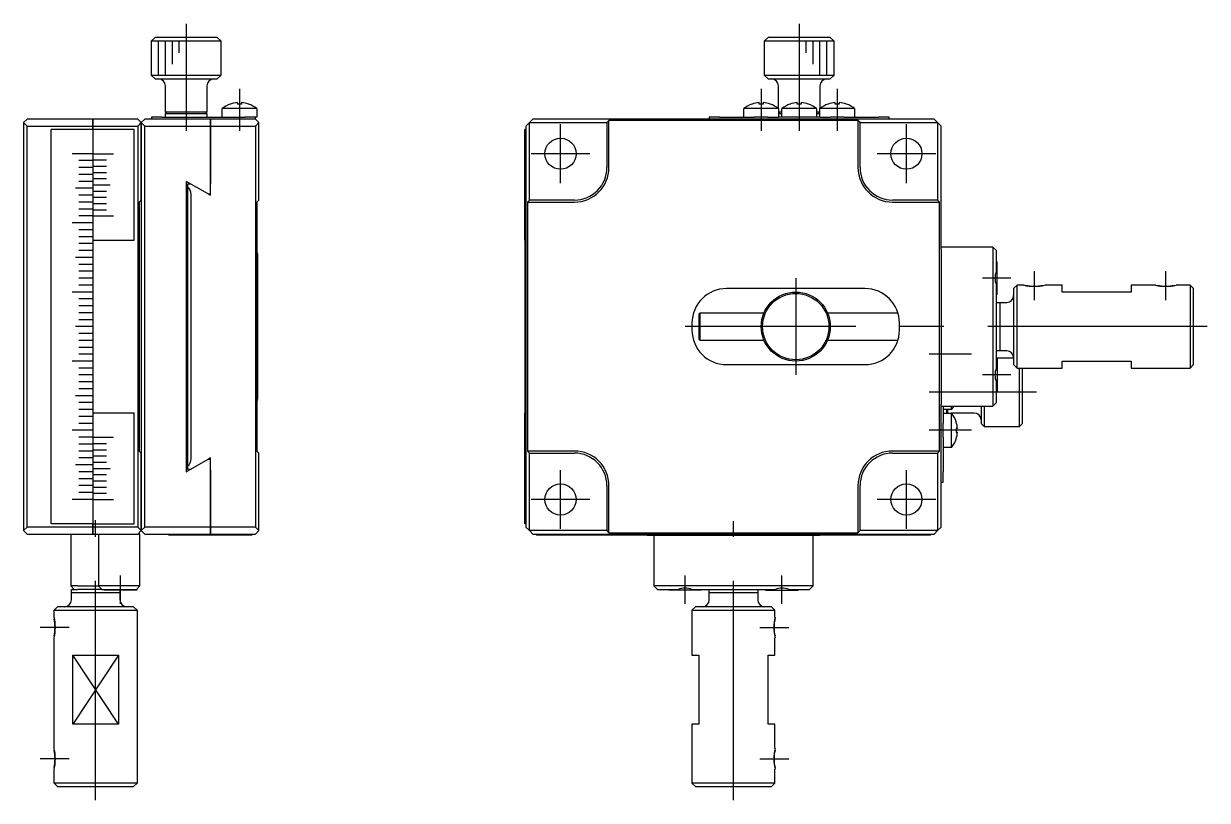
# Model space of a CAD drawing. Extents: x -137 to 250, y -132 to 121.
# Drawn here: x 79.2 to 250.3, y -68.5 to 43.8 of the extents above; entities that cross this region are included whole.
import ezdxf

# ---------------------------------------------------------------- set-up
doc = ezdxf.new("R2010")
doc.units = 0
doc.linetypes.add('CENTER', pattern=[50.8, 31.75, -6.35, 6.35, -6.35])
doc.layers.get('0').update_dxf_attribs({"linetype": 'CONTINUOUS'})
doc.layers.add('CENTER', color=1, linetype='CENTER')

msp = doc.modelspace()

# ---------------------------------------------------------------- linework, layer by layer
at = {"color": 7, "linetype": 'CONTINUOUS'}
for p, q in [((97.68, 41.3), (98.18, 41.8)), ((97.68, 41.3), (107.68, 41.3)), ((97.68, 36.3), (97.68, 41.3)), ((107.18, 41.8), (98.18, 41.8)), ((98.68, 36.3), (98.68, 41.3)), ((99.68, 36.3), (99.68, 41.3)), ((100.68, 37.95), (100.68, 41.3)), ((101.68, 39.6), (101.68, 41.3)), ((107.18, 41.8), (107.68, 41.3)), ((107.68, 41.3), (107.68, 36.3)), ((186.3, 41.3), (186.8, 41.8)), ((186.3, 41.3), (191.3, 41.3)), ((186.3, 36.3), (186.3, 41.3)), ((191.3, 41.8), (186.8, 41.8)), ((195.8, 41.8), (191.3, 41.8)), ((191.3, 41.3), (196.3, 41.3)), ((192.3, 39.6), (192.3, 41.3)), ((193.3, 37.95), (193.3, 41.3)), ((194.3, 36.3), (194.3, 41.3)), ((195.3, 36.3), (195.3, 41.3)), ((195.8, 41.8), (196.3, 41.3)), ((196.3, 41.3), (196.3, 36.3)), ((107.68, 36.3), (97.68, 36.3)), ((98.18, 35.8), (97.68, 36.3)), ((107.68, 36.3), (107.18, 35.8)), ((196.3, 36.3), (186.3, 36.3)), ((186.8, 35.8), (186.3, 36.3)), ((196.3, 36.3), (195.8, 35.8)), ((98.18, 35.8), (107.18, 35.8)), ((99.68, 31), (99.68, 34.8)), ((105.68, 34.8), (105.68, 31)), ((186.8, 35.8), (195.8, 35.8)), ((188.3, 31.52), (188.3, 34.8)), ((194.3, 34.8), (194.3, 31.52)), ((105.68, 31), (99.68, 31)), ((99.88, 30.8), (99.68, 31)), ((105.68, 31), (105.48, 30.8)), ((107.88, 30.3), (107.88, 31.52)), ((112.88, 31.52), (107.88, 31.52)), ((109.07, 32.17), (109.03, 32.17)), ((110.08, 32.17), (110.08, 32.38)), ((110.68, 32.17), (110.08, 32.17)), ((110.68, 32.38), (110.68, 32.17)), ((111.73, 32.17), (111.7, 32.17)), ((112.88, 31.52), (112.88, 30.3)), ((183.3, 30.3), (183.3, 31.52)), ((188.3, 31.52), (183.3, 31.52)), ((184.49, 32.17), (184.45, 32.17)), ((185.5, 32.17), (185.5, 32.38)), ((186.1, 32.17), (185.5, 32.17)), ((186.1, 32.38), (186.1, 32.17)), ((187.15, 32.17), (187.12, 32.17)), ((188.3, 31.52), (188.3, 30.3)), ((188.5, 30.8), (188.3, 31)), ((188.8, 31), (188.3, 31)), ((188.8, 30.3), (188.8, 31.52)), ((193.8, 31.52), (188.8, 31.52)), ((189.99, 32.17), (189.95, 32.17)), ((191, 32.17), (191, 32.38)), ((191.6, 32.17), (191, 32.17)), ((191.6, 32.38), (191.6, 32.17)), ((192.65, 32.17), (192.62, 32.17)), ((193.8, 31.52), (193.8, 30.3)), ((194.3, 31), (193.8, 31)), ((194.3, 31), (194.1, 30.8)), ((194.3, 30.3), (194.3, 31.52)), ((199.3, 31.52), (194.3, 31.52)), ((195.49, 32.17), (195.45, 32.17)), ((196.5, 32.17), (196.5, 32.38)), ((197.1, 32.17), (196.5, 32.17)), ((197.1, 32.38), (197.1, 32.17)), ((198.15, 32.17), (198.12, 32.17)), ((199.3, 31.52), (199.3, 30.3)), ((79.68, 30), (79.18, 29.5)), ((79.18, 29.5), (79.18, -29.5)), ((79.18, 29.5), (79.68, 29)), ((89.18, 30), (79.68, 30)), ((95.68, 30), (89.18, 30)), ((89.18, 30), (89.18, 29)), ((89.18, 29), (89.18, 30)), ((96.18, 29.5), (95.68, 30)), ((95.68, 29), (96.18, 29.5)), ((96.68, 30), (96.18, 29.5)), ((96.18, 29.5), (96.18, 18.3)), ((96.18, 18.3), (96.18, 29.5)), ((96.18, 29.5), (96.68, 29)), ((106.18, 30), (96.68, 30)), ((99.18, 30.3), (97.68, 30.3)), ((97.68, 30.3), (97.68, 30)), ((99.18, 30.3), (111.18, 30.3)), ((99.68, 30.8), (105.68, 30.8)), ((99.68, 30.3), (99.68, 30.8)), ((99.88, 30.8), (105.48, 30.8)), ((105.68, 30.8), (105.68, 30.3)), ((112.68, 30), (106.18, 30)), ((106.18, 30), (106.18, 29)), ((106.18, 29), (106.18, 30)), ((112.68, 30.3), (111.18, 30.3)), ((112.68, 30), (112.68, 30.3)), ((112.88, 30.3), (112.68, 30.3)), ((113.18, 29.5), (112.68, 30)), ((112.68, 29), (113.18, 29.5)), ((113.18, 18.3), (113.18, 29.5)), ((151.8, 29), (152.3, 29.5)), ((152.3, 29.5), (152.8, 30)), ((152.3, 29.5), (163.5, 29.5)), ((152.3, 18.3), (152.3, 29.5)), ((179.8, 30), (152.8, 30)), ((163.8, 29.8), (163.5, 29.5)), ((163.5, 29.5), (163.5, 23)), ((199.8, 29.8), (163.8, 29.8)), ((163.8, 23), (163.8, 29.8)), ((178.3, 30.3), (178.3, 30)), ((179.8, 30.3), (178.3, 30.3)), ((179.8, 30.3), (184.82, 30.3)), ((202.8, 30), (179.8, 30)), ((202.8, 30), (179.8, 30)), ((185.8, 30.3), (184.82, 30.3)), ((186.78, 30.3), (185.8, 30.3)), ((186.78, 30.3), (188.3, 30.3)), ((188.3, 30.8), (188.8, 30.8)), ((194.3, 30.3), (188.3, 30.3)), ((191.3, 30.3), (190.32, 30.3)), ((193.8, 30.8), (194.3, 30.8)), ((194.3, 30.3), (195.82, 30.3)), ((196.8, 30.3), (195.82, 30.3)), ((197.78, 30.3), (196.8, 30.3)), ((197.78, 30.3), (202.8, 30.3)), ((199.8, 29.8), (199.8, 23)), ((200.1, 29.5), (199.8, 29.8)), ((200.1, 29.5), (211.3, 29.5)), ((200.1, 23), (200.1, 29.5)), ((204.3, 30.3), (202.8, 30.3)), ((210.8, 30), (202.8, 30)), ((204.3, 30), (204.3, 30.3)), ((210.8, 30), (211.3, 29.5)), ((211.3, 29.5), (211.3, 18.3)), ((211.3, 29.5), (211.8, 29)), ((79.68, -29), (79.68, 29)), ((79.68, 29), (89.18, 29)), ((83.18, -28.5), (83.18, 28.5)), ((89.18, 28.5), (83.18, 28.5)), ((89.18, 29), (95.68, 29)), ((89.18, 28.51), (89.18, 29)), ((89.18, 29), (89.18, 28.51)), ((95.18, 28.5), (89.18, 28.5)), ((89.18, 28.5), (89.18, 25.01)), ((89.18, 28.5), (89.18, 25.01)), ((95.18, 12.5), (95.18, 28.5)), ((95.68, 29), (95.68, -29)), ((96.68, -29), (96.68, 29)), ((96.68, 29), (106.18, 29)), ((106.18, 29), (112.68, 29)), ((106.18, 20.7), (106.18, 29)), ((106.18, 29), (106.18, 20.7)), ((112.68, 29), (112.68, -29)), ((151.65, 12.5), (151.65, 28.5)), ((151.8, 28.5), (151.65, 28.5)), ((151.8, 29), (151.8, -29)), ((211.8, 11.21), (211.8, 29)), ((86.68, 25), (86.18, 25)), ((87.18, 25), (86.68, 25)), ((89.18, 25), (87.18, 25)), ((89.18, 24), (87.18, 24)), ((89.18, 25.01), (89.18, 25)), ((89.18, 25.01), (89.18, 25)), ((89.18, 25), (91.18, 25)), ((89.18, 25), (89.18, 24.99)), ((89.18, 25), (89.18, 24.99)), ((89.18, 24.99), (89.18, 24.11)), ((89.18, 24.99), (89.18, 24.1)), ((89.18, 24.11), (89.18, 24.1)), ((89.18, 24.1), (91.18, 24.1)), ((89.18, 24.1), (89.18, 24.01)), ((89.18, 24.1), (89.18, 24.09)), ((89.18, 24.09), (89.18, 24)), ((89.18, 24.01), (89.18, 24)), ((89.18, 24), (89.18, 23.99)), ((89.18, 24), (89.18, 23.21)), ((89.18, 23.99), (89.18, 23.2)), ((91.18, 25), (91.68, 25)), ((91.68, 25), (92.18, 25)), ((89.18, 23), (87.18, 23)), ((89.18, 23.21), (89.18, 23.2)), ((89.18, 23.2), (91.18, 23.2)), ((89.18, 23.2), (89.18, 23.19)), ((89.18, 23.2), (89.18, 23.01)), ((89.18, 23.19), (89.18, 23)), ((89.18, 23.01), (89.18, 23)), ((89.18, 23), (89.18, 22.31)), ((89.18, 23), (89.18, 22.99)), ((89.18, 22.99), (89.18, 22.3)), ((89.18, 22.31), (89.18, 22.3)), ((89.18, 22.3), (91.18, 22.3)), ((89.18, 22.3), (89.18, 22.29)), ((89.18, 22.3), (89.18, 22.01)), ((89.18, 22.29), (89.18, 22)), ((89.18, 22), (87.18, 22)), ((89.18, 21), (87.18, 21)), ((89.18, 22.01), (89.18, 22)), ((89.18, 22), (89.18, 21.41)), ((89.18, 22), (89.18, 21.99)), ((89.18, 21.99), (89.18, 21.4)), ((89.18, 21.41), (89.18, 21.4)), ((89.18, 21.4), (91.18, 21.4)), ((89.18, 21.4), (89.18, 21.39)), ((89.18, 21.4), (89.18, 21.01)), ((89.18, 21.39), (89.18, 21)), ((89.18, 21.01), (89.18, 21)), ((89.18, 21), (89.18, 20.51)), ((89.18, 21), (89.18, 20.99)), ((89.18, 20.99), (89.18, 20.5)), ((102.68, 21), (102.68, -21)), ((106.18, 18.98), (102.68, 21)), ((102.88, 20.6), (102.88, 20.22)), ((103.38, 20.6), (102.88, 20.6)), ((106.18, 18.98), (106.18, 20.7)), ((87.18, 20), (86.68, 20)), ((89.18, 20), (87.18, 20)), ((89.18, 19), (87.18, 19)), ((89.18, 20.51), (89.18, 20.5)), ((89.18, 20.5), (91.18, 20.5)), ((89.18, 20.5), (89.18, 20.49)), ((89.18, 20.5), (89.18, 20.01)), ((89.18, 20.49), (89.18, 20)), ((89.18, 20.01), (89.18, 20)), ((89.18, 20), (89.18, 19.61)), ((89.18, 20), (89.18, 19.99)), ((89.18, 19.99), (89.18, 19.6)), ((89.18, 19.61), (89.18, 19.6)), ((89.18, 19.6), (91.18, 19.6)), ((89.18, 19.6), (89.18, 19.01)), ((89.18, 19.6), (89.18, 19.59)), ((89.18, 19.59), (89.18, 19)), ((89.18, 19.01), (89.18, 19)), ((89.18, 19), (89.18, 18.71)), ((89.18, 19), (89.18, 18.99)), ((89.18, 18.99), (89.18, 18.7)), ((91.18, 20.5), (91.68, 20.5)), ((102.88, 20.22), (102.88, -20.22)), ((103.38, -19.1), (103.38, 19.1)), ((105.8, 19.2), (106.18, 19.2)), ((105.97, 19.1), (106.18, 18.98)), ((89.18, 18), (87.18, 18)), ((89.18, 18.71), (89.18, 18.7)), ((89.18, 18.7), (91.18, 18.7)), ((89.18, 18.7), (89.18, 18.69)), ((89.18, 18.7), (89.18, 18.01)), ((89.18, 18.69), (89.18, 18)), ((89.18, 18.01), (89.18, 18)), ((89.18, 18), (89.18, 17.81)), ((89.18, 18), (89.18, 17.99)), ((89.18, 17.99), (89.18, 17.8)), ((89.18, 17.81), (89.18, 17.8)), ((89.18, 17.8), (91.18, 17.8)), ((89.18, 17.8), (89.18, 17.79)), ((89.18, 17.8), (89.18, 17.01)), ((89.18, 17.79), (89.18, 17)), ((96.18, 18.3), (95.88, 18)), ((95.88, 18), (95.88, -18)), ((96.18, 18.3), (96.18, -18.3)), ((113.18, 18.3), (112.88, 18)), ((112.88, 18), (112.88, -18)), ((152.3, 18.3), (152, 18)), ((152, 18), (152, -18)), ((152, 18), (158.8, 18)), ((158.8, 18.3), (152.3, 18.3)), ((211.3, 18.3), (204.8, 18.3)), ((204.8, 18), (211.6, 18)), ((211.6, 18), (211.3, 18.3)), ((211.6, -18), (211.6, 18)), ((89.18, 17), (87.18, 17)), ((89.18, 16), (87.18, 16)), ((89.18, 17.01), (89.18, 17)), ((89.18, 17), (89.18, 16.91)), ((89.18, 17), (89.18, 16.99)), ((89.18, 16.99), (89.18, 16.9)), ((89.18, 16.91), (89.18, 16.9)), ((89.18, 16.9), (91.18, 16.9)), ((89.18, 16.9), (89.18, 16.89)), ((89.18, 16.9), (89.18, 16.01)), ((89.18, 16.89), (89.18, 16.01)), ((89.18, 16.01), (89.18, 16)), ((89.18, 16.01), (89.18, 16)), ((89.18, 16), (91.18, 16)), ((89.18, 16), (89.18, 15.99)), ((89.18, 16), (89.18, 15.99)), ((89.18, 15.99), (89.18, 15)), ((89.18, 15.99), (89.18, 15.01)), ((91.18, 16), (91.68, 16)), ((91.68, 16), (92.18, 16)), ((86.68, 15), (86.18, 15)), ((87.18, 15), (86.68, 15)), ((89.18, 15), (87.18, 15)), ((89.18, 14), (87.18, 14)), ((89.18, 15.01), (89.18, 15)), ((89.18, 15), (89.18, 14)), ((89.18, 15), (89.18, 14.99)), ((89.18, 14.99), (89.18, 14.01)), ((89.18, 14.01), (89.18, 14)), ((89.18, 14), (89.18, 13)), ((89.18, 14), (89.18, 13.99)), ((89.18, 13.99), (89.18, 13.01)), ((89.18, 13), (87.18, 13)), ((89.18, 12), (87.18, 12)), ((89.18, 13.01), (89.18, 13)), ((89.18, 13), (89.18, 12.5)), ((89.18, 13), (89.18, 12.99)), ((89.18, 12.99), (89.18, 12.5)), ((89.18, 12.5), (95.18, 12.5)), ((89.18, 12.5), (89.18, 12.49)), ((89.18, 12.49), (89.18, 12)), ((89.18, 12), (89.18, 11)), ((151.8, 12.5), (151.65, 12.5)), ((151.65, 12.49), (151.65, 12)), ((151.65, 12), (151.65, 11)), ((89.18, 11), (87.18, 11)), ((89.18, 11), (89.18, 10)), ((112.98, 10.5), (112.98, -10.5)), ((151.65, 11), (151.65, 10)), ((219.3, 11.5), (211.8, 11.5)), ((211.8, 11.21), (211.8, 10.5)), ((211.8, 10.5), (211.8, -10.5)), ((219.3, 11.5), (219.3, 10.5)), ((219.8, 11), (219.3, 11.5)), ((219.3, 10.5), (219.3, -10.5)), ((219.8, 10.5), (219.8, 11)), ((219.8, 7.98), (219.8, 10.5)), ((87.18, 10), (86.68, 10)), ((89.18, 10), (87.18, 10)), ((89.18, 9), (87.18, 9)), ((89.18, 10), (89.18, 9)), ((89.18, 9), (89.18, 8)), ((151.65, 10), (151.65, 9)), ((151.65, 9), (151.65, 8)), ((219.8, 9.35), (219.9, 9.35)), ((219.9, 4.65), (219.9, 9.35)), ((89.18, 8), (87.18, 8)), ((89.18, 7), (87.18, 7)), ((89.18, 8), (89.18, 7)), ((89.18, 7), (89.18, 6)), ((151.65, 8), (151.65, 7)), ((151.65, 7), (151.65, 6)), ((89.18, 6), (87.18, 6)), ((89.18, 6), (89.18, 5)), ((151.65, 6), (151.65, 5)), ((200.8, 5.5), (180.8, 5.5)), ((219.8, -6.02), (219.8, 6.02)), ((222.3, 5.5), (222.8, 6)), ((222.3, 5.5), (222.3, -5.5)), ((222.8, -6), (222.8, 6)), ((223.8, 6), (222.8, 6)), ((229.3, 6), (226.8, 6)), ((229.3, 5), (229.3, 6)), ((242.8, 6), (239.3, 6)), ((239.3, 6), (239.3, 5)), ((247.8, 6), (245.8, 6)), ((247.8, 6), (247.8, -6)), ((247.8, 6), (248.3, 5.5)), ((248.3, -5.5), (248.3, 5.5)), ((86.68, 5), (86.18, 5)), ((87.18, 5), (86.68, 5)), ((89.18, 5), (87.18, 5)), ((89.18, 4), (87.18, 4)), ((89.18, 5), (89.18, 4)), ((89.18, 4), (89.18, 3)), ((102.68, 5), (102.88, 5)), ((151.65, 5), (151.65, 4)), ((151.65, 4), (151.65, 3)), ((219.9, 4.65), (219.8, 4.65)), ((219.8, 3.5), (220.3, 3.5)), ((220.3, 3.5), (220.3, 0)), ((220.3, 3.5), (220.3, 0)), ((220.3, 3.5), (221.3, 3.5)), ((239.3, 5), (229.3, 5)), ((89.18, 3), (87.18, 3)), ((89.18, 2), (87.18, 2)), ((89.18, 3), (89.18, 2)), ((89.18, 2), (89.18, 1)), ((151.65, 3), (151.65, 2)), ((151.65, 2), (151.65, 1)), ((176.8, 1.8), (177, 2)), ((176.8, 1.8), (176.8, -1.8)), ((177, 2), (186.22, 2)), ((177, -2), (177, 2)), ((186.22, 2), (186.22, 2)), ((186.22, 2), (186.22, 2)), ((195.38, 2), (205.57, 2)), ((87.18, 0), (86.68, 0)), ((89.18, 1), (87.18, 1)), ((89.18, 0), (87.18, 0)), ((89.18, 1), (89.18, 0)), ((89.18, 0), (89.18, -1)), ((151.65, 1), (151.65, 0)), ((151.65, 0), (151.65, -1)), ((175.8, 0.5), (175.8, -0.5)), ((205.8, -0.5), (205.8, 0.5)), ((220.3, 0), (220.3, -3.5)), ((220.3, 0), (220.3, -3.5)), ((89.18, -1), (87.18, -1)), ((89.18, -1), (89.18, -2)), ((151.65, -1), (151.65, -2)), ((89.18, -2), (87.18, -2)), ((89.18, -3), (87.18, -3)), ((89.18, -2), (89.18, -3)), ((89.18, -3), (89.18, -4)), ((151.65, -2), (151.65, -3)), ((151.65, -3), (151.65, -4)), ((177, -2), (176.8, -1.8)), ((186.22, -2), (177, -2)), ((186.22, -2), (186.22, -2)), ((186.22, -2), (186.22, -2)), ((195.38, -2), (195.38, -2)), ((195.38, -2), (195.38, -2)), ((205.57, -2), (195.38, -2)), ((86.68, -5), (86.18, -5)), ((87.18, -5), (86.68, -5)), ((89.18, -4), (87.18, -4)), ((89.18, -5), (87.18, -5)), ((89.18, -4), (89.18, -5)), ((89.18, -5), (89.18, -6)), ((102.88, -5), (102.68, -5)), ((151.65, -4), (151.65, -5)), ((151.65, -5), (151.65, -6)), ((220.3, -3.5), (219.8, -3.5)), ((219.8, -4.5), (222.3, -4.5)), ((219.8, -4.65), (219.9, -4.65)), ((219.9, -4.65), (219.9, -9.35)), ((221.3, -3.5), (220.3, -3.5)), ((229.3, -5), (239.3, -5)), ((229.3, -6), (229.3, -5)), ((239.3, -5), (239.3, -6)), ((89.18, -6), (87.18, -6)), ((89.18, -6), (89.18, -7)), ((151.65, -6), (151.65, -7)), ((180.8, -5.5), (200.8, -5.5)), ((222.8, -6), (222.3, -5.5)), ((222.8, -6), (229.3, -6)), ((223.1, -6), (223.1, -9.5)), ((223.6, -9.5), (223.6, -6)), ((239.3, -6), (247.8, -6)), ((248.3, -5.5), (247.8, -6)), ((89.18, -7), (87.18, -7)), ((89.18, -8), (87.18, -8)), ((89.18, -7), (89.18, -8)), ((89.18, -8), (89.18, -9)), ((151.65, -7), (151.65, -8)), ((151.65, -8), (151.65, -9)), ((219.8, -10.5), (219.8, -7.98)), ((87.18, -10), (86.68, -10)), ((89.18, -9), (87.18, -9)), ((89.18, -10), (87.18, -10)), ((89.18, -9), (89.18, -10)), ((89.18, -10), (89.18, -11)), ((151.65, -9), (151.65, -10)), ((151.65, -10), (151.65, -11)), ((219.9, -9.35), (219.8, -9.35)), ((223.1, -9.5), (223.1, -14.5)), ((223.6, -14), (223.6, -9.5)), ((89.18, -11), (87.18, -11)), ((89.18, -11), (89.18, -12)), ((151.65, -11), (151.65, -12)), ((211.8, -10.5), (211.8, -11.21)), ((211.8, -29), (211.8, -11.21)), ((211.8, -11.5), (219.3, -11.5)), ((212.1, -11.5), (212.1, -14.02)), ((213.32, -12), (213.32, -11.5)), ((217.6, -11.5), (217.6, -14)), ((218.1, -14.5), (218.1, -11.5)), ((219.3, -10.5), (219.3, -11.5)), ((219.3, -11.5), (219.8, -11)), ((219.8, -11), (219.8, -10.5)), ((89.18, -12), (87.18, -12)), ((89.18, -13), (87.18, -13)), ((89.18, -12), (89.18, -12.49)), ((89.18, -12.49), (89.18, -12.5)), ((95.18, -12.5), (89.18, -12.5)), ((89.18, -12.5), (89.18, -13)), ((89.18, -12.5), (89.18, -12.99)), ((89.18, -12.99), (89.18, -13)), ((89.18, -13), (89.18, -14)), ((89.18, -13), (89.18, -13.01)), ((89.18, -13.01), (89.18, -13.99)), ((95.18, -28.5), (95.18, -12.5)), ((151.65, -12), (151.65, -12.49)), ((151.65, -28.5), (151.65, -12.5)), ((151.8, -12.5), (151.65, -12.5)), ((213.32, -12), (212.1, -12)), ((212.1, -12.5), (213.32, -12.5)), ((212.6, -12), (212.6, -12.5)), ((212.8, -12.5), (212.6, -12.3)), ((212.8, -12.5), (212.8, -12)), ((213.32, -15), (213.32, -12.5)), ((216.6, -12.5), (213.32, -12.5)), ((86.68, -15), (86.18, -15)), ((87.18, -15), (86.68, -15)), ((89.18, -14), (87.18, -14)), ((89.18, -15), (87.18, -15)), ((89.18, -13.99), (89.18, -14)), ((89.18, -14), (89.18, -15)), ((89.18, -14), (89.18, -14.01)), ((89.18, -14.01), (89.18, -14.99)), ((89.18, -14.99), (89.18, -15)), ((89.18, -15), (89.18, -15.99)), ((89.18, -15), (89.18, -15.01)), ((89.18, -15.01), (89.18, -15.99)), ((212.1, -15), (212.1, -14.02)), ((212.1, -15.98), (212.1, -15)), ((213.32, -17.5), (213.32, -15)), ((214, -13.75), (213.99, -13.75)), ((214.19, -14.74), (213.99, -14.74)), ((213.99, -14.74), (213.99, -15.26)), ((213.99, -15.26), (214.19, -15.26)), ((218.1, -14.5), (217.6, -14)), ((223.1, -14.5), (218.1, -14.5)), ((223.6, -14), (223.1, -14.5)), ((89.18, -16), (87.18, -16)), ((89.18, -17), (87.18, -17)), ((89.18, -15.99), (89.18, -16)), ((89.18, -15.99), (89.18, -16)), ((89.18, -16), (91.18, -16)), ((89.18, -16), (89.18, -16.01)), ((89.18, -16), (89.18, -16.01)), ((89.18, -16.01), (89.18, -16.89)), ((89.18, -16.01), (89.18, -16.9)), ((89.18, -16.89), (89.18, -16.9)), ((89.18, -16.9), (91.18, -16.9)), ((89.18, -16.9), (89.18, -16.99)), ((89.18, -16.9), (89.18, -16.91)), ((89.18, -16.91), (89.18, -17)), ((89.18, -16.99), (89.18, -17)), ((89.18, -17), (89.18, -17.79)), ((89.18, -17), (89.18, -17.01)), ((89.18, -17.01), (89.18, -17.8)), ((91.18, -16), (91.68, -16)), ((91.68, -16), (92.18, -16)), ((212.1, -15.98), (212.1, -21)), ((213.99, -16.25), (214, -16.25)), ((89.18, -18), (87.18, -18)), ((89.18, -17.79), (89.18, -17.8)), ((89.18, -17.8), (91.18, -17.8)), ((89.18, -17.8), (89.18, -17.81)), ((89.18, -17.8), (89.18, -17.99)), ((89.18, -17.81), (89.18, -18)), ((89.18, -17.99), (89.18, -18)), ((89.18, -18), (89.18, -18.01)), ((89.18, -18), (89.18, -18.69)), ((89.18, -18.01), (89.18, -18.7)), ((89.18, -18.69), (89.18, -18.7)), ((89.18, -18.7), (91.18, -18.7)), ((89.18, -18.7), (89.18, -18.71)), ((89.18, -18.7), (89.18, -18.99)), ((89.18, -18.71), (89.18, -19)), ((95.88, -18), (96.18, -18.3)), ((96.18, -18.3), (96.18, -29.5)), ((96.18, -29.5), (96.18, -18.3)), ((112.88, -18), (113.18, -18.3)), ((113.18, -29.5), (113.18, -18.3)), ((158.8, -18), (152, -18)), ((152, -18), (152.3, -18.3)), ((152.3, -18.3), (158.8, -18.3)), ((152.3, -29.5), (152.3, -18.3)), ((211.6, -18), (204.8, -18)), ((204.8, -18.3), (211.3, -18.3)), ((211.3, -18.3), (211.6, -18)), ((211.3, -18.3), (211.3, -29.5)), ((213.32, -17.5), (212.1, -17.5)), ((87.18, -20), (86.68, -20)), ((89.18, -19), (87.18, -19)), ((89.18, -20), (87.18, -20)), ((89.18, -18.99), (89.18, -19)), ((89.18, -19), (89.18, -19.59)), ((89.18, -19), (89.18, -19.01)), ((89.18, -19.01), (89.18, -19.6)), ((89.18, -19.59), (89.18, -19.6)), ((89.18, -19.6), (89.18, -19.99)), ((89.18, -19.6), (91.18, -19.6)), ((89.18, -19.6), (89.18, -19.61)), ((89.18, -19.61), (89.18, -20)), ((89.18, -19.99), (89.18, -20)), ((89.18, -20), (89.18, -20.49)), ((89.18, -20), (89.18, -20.01)), ((89.18, -20.01), (89.18, -20.5)), ((89.18, -20.49), (89.18, -20.5)), ((89.18, -20.5), (91.18, -20.5)), ((89.18, -20.5), (89.18, -20.51)), ((89.18, -20.5), (89.18, -20.99)), ((89.18, -20.51), (89.18, -21)), ((91.18, -20.5), (91.68, -20.5)), ((102.68, -21), (106.18, -18.98)), ((102.88, -20.22), (102.88, -20.6)), ((106.18, -19.2), (105.8, -19.2)), ((106.18, -18.98), (105.97, -19.1)), ((106.18, -20.7), (106.18, -18.98)), ((89.18, -21), (87.18, -21)), ((89.18, -22), (87.18, -22)), ((89.18, -20.99), (89.18, -21)), ((89.18, -21), (89.18, -21.39)), ((89.18, -21), (89.18, -21.01)), ((89.18, -21.01), (89.18, -21.4)), ((89.18, -21.39), (89.18, -21.4)), ((89.18, -21.4), (91.18, -21.4)), ((89.18, -21.4), (89.18, -21.99)), ((89.18, -21.4), (89.18, -21.41)), ((89.18, -21.41), (89.18, -22)), ((89.18, -21.99), (89.18, -22)), ((89.18, -22), (89.18, -22.29)), ((89.18, -22), (89.18, -22.01)), ((89.18, -22.01), (89.18, -22.3)), ((102.88, -20.6), (103.38, -20.6)), ((106.18, -29), (106.18, -20.7)), ((106.18, -20.7), (106.18, -29)), ((212.1, -22.5), (212.1, -21)), ((89.18, -23), (87.18, -23)), ((89.18, -22.29), (89.18, -22.3)), ((89.18, -22.3), (91.18, -22.3)), ((89.18, -22.3), (89.18, -22.31)), ((89.18, -22.3), (89.18, -22.99)), ((89.18, -22.31), (89.18, -23)), ((89.18, -22.99), (89.18, -23)), ((89.18, -23), (89.18, -23.19)), ((89.18, -23), (89.18, -23.01)), ((89.18, -23.01), (89.18, -23.2)), ((89.18, -23.19), (89.18, -23.2)), ((89.18, -23.2), (91.18, -23.2)), ((89.18, -23.2), (89.18, -23.21)), ((89.18, -23.2), (89.18, -23.99)), ((89.18, -23.21), (89.18, -24)), ((163.5, -23), (163.5, -29.5)), ((163.8, -29.8), (163.8, -23)), ((199.8, -23), (199.8, -29.8)), ((200.1, -29.5), (200.1, -23)), ((211.8, -22.5), (212.1, -22.5)), ((86.68, -25), (86.18, -25)), ((87.18, -25), (86.68, -25)), ((89.18, -24), (87.18, -24)), ((89.18, -25), (87.18, -25)), ((89.18, -23.99), (89.18, -24)), ((89.18, -24), (89.18, -24.09)), ((89.18, -24), (89.18, -24.01)), ((89.18, -24.01), (89.18, -24.1)), ((89.18, -24.09), (89.18, -24.1)), ((89.18, -24.1), (91.18, -24.1)), ((89.18, -24.1), (89.18, -24.11)), ((89.18, -24.1), (89.18, -24.99)), ((89.18, -24.11), (89.18, -24.99)), ((89.18, -24.99), (89.18, -25)), ((89.18, -24.99), (89.18, -25)), ((89.18, -25), (91.18, -25)), ((89.18, -25), (89.18, -25.01)), ((89.18, -25), (89.18, -25.01)), ((89.18, -25.01), (89.18, -28.5)), ((89.18, -25.01), (89.18, -28.5)), ((91.18, -25), (91.68, -25)), ((91.68, -25), (92.18, -25)), ((79.68, -29), (79.18, -29.5)), ((89.18, -29), (79.68, -29)), ((89.18, -28.5), (83.18, -28.5)), ((89.18, -28.5), (95.18, -28.5)), ((89.18, -29), (89.18, -28.51)), ((89.18, -28.51), (89.18, -29)), ((95.68, -29), (89.18, -29)), ((89.18, -29), (89.18, -30)), ((89.18, -30), (89.18, -29)), ((96.18, -29.5), (95.68, -29)), ((96.68, -29), (96.18, -29.5)), ((106.18, -29), (96.68, -29)), ((112.68, -29), (106.18, -29)), ((106.18, -29), (106.18, -30)), ((106.18, -30), (106.18, -29)), ((113.18, -29.5), (112.68, -29)), ((151.8, -28.5), (151.65, -28.5)), ((152.3, -29.5), (151.8, -29)), ((211.8, -29), (211.3, -29.5)), ((79.18, -29.5), (79.68, -30)), ((79.68, -30), (89.18, -30)), ((85.98, -30), (85.98, -37.5)), ((85.98, -30), (85.98, -34)), ((89.18, -30), (95.68, -30)), ((89.98, -30), (89.98, -37.5)), ((95.68, -30), (96.18, -29.5)), ((95.98, -30), (95.68, -30)), ((95.98, -37.5), (95.98, -30)), ((96.18, -29.5), (96.68, -30)), ((96.68, -30), (106.18, -30)), ((100.18, -30.15), (100.18, -30)), ((106.18, -30.15), (100.18, -30.15)), ((106.18, -30), (112.68, -30)), ((106.18, -30), (106.18, -30.15)), ((106.18, -30), (106.18, -30.15)), ((112.18, -30.15), (106.18, -30.15)), ((112.18, -30), (112.18, -30.15)), ((112.68, -30), (113.18, -29.5)), ((163.5, -29.5), (152.3, -29.5)), ((152.8, -30), (152.3, -29.5)), ((152.8, -30), (210.8, -30)), ((153.3, -30), (153.3, -30.15)), ((169.3, -30.15), (153.3, -30.15)), ((163.5, -29.5), (163.8, -29.8)), ((163.8, -29.8), (199.8, -29.8)), ((169.3, -30), (169.3, -30.15)), ((169.31, -30.15), (169.8, -30.15)), ((169.8, -30.15), (170.8, -30.15)), ((170.3, -30.15), (170.3, -37.5)), ((170.8, -30.15), (171.8, -30.15)), ((171.8, -30.15), (172.8, -30.15)), ((172.8, -30.15), (173.8, -30.15)), ((173.8, -30.15), (174.8, -30.15)), ((174.8, -30.15), (175.8, -30.15)), ((175.8, -30.15), (176.8, -30.15)), ((176.8, -30.15), (177.8, -30.15)), ((177.8, -30.15), (178.8, -30.15)), ((178.8, -30.15), (179.8, -30.15)), ((179.8, -30.15), (180.8, -30.15)), ((180.8, -30.15), (181.8, -30.15)), ((181.8, -30.15), (182.8, -30.15)), ((182.8, -30.15), (183.8, -30.15)), ((183.8, -30.15), (184.8, -30.15)), ((184.8, -30.15), (185.8, -30.15)), ((185.8, -30.15), (186.8, -30.15)), ((186.8, -30.15), (187.8, -30.15)), ((187.8, -30.15), (188.8, -30.15)), ((188.8, -30.15), (189.8, -30.15)), ((189.8, -30.15), (190.8, -30.15)), ((190.8, -30.15), (191.8, -30.15)), ((191.8, -30.15), (192.8, -30.15)), ((192.8, -30.15), (193.8, -30.15)), ((193.3, -37.5), (193.3, -30.15)), ((193.8, -30.15), (194.29, -30.15)), ((194.3, -30), (194.3, -30.15)), ((210.3, -30.15), (194.3, -30.15)), ((199.8, -29.8), (200.1, -29.5)), ((211.3, -29.5), (200.1, -29.5)), ((210.3, -30), (210.3, -30.15)), ((211.3, -29.5), (210.8, -30)), ((85.98, -37.5), (86.48, -38)), ((86.98, -37.5), (85.98, -37.5)), ((86.98, -37.5), (89.98, -37.5)), ((89.98, -37.5), (90.48, -38)), ((90.98, -37.5), (89.98, -37.5)), ((94.98, -37.5), (90.98, -37.5)), ((95.98, -37.5), (94.98, -37.5)), ((95.48, -38), (95.98, -37.5)), ((170.3, -37.5), (170.8, -38)), ((171.3, -37.5), (170.3, -37.5)), ((192.3, -37.5), (171.3, -37.5)), ((193.3, -37.5), (192.3, -37.5)), ((192.8, -38), (193.3, -37.5)), ((86.08, -38.5), (86.08, -38)), ((86.08, -38), (86.48, -38)), ((93.08, -38.5), (86.08, -38.5)), ((86.08, -39.5), (86.08, -38.5)), ((86.48, -38), (86.98, -38)), ((90.48, -38), (86.98, -38)), ((90.48, -38), (90.98, -38)), ((90.83, -38.1), (90.83, -38)), ((95.53, -38.1), (90.83, -38.1)), ((90.98, -38), (94.98, -38)), ((93.08, -38.1), (93.08, -38.5)), ((93.08, -38.5), (93.08, -39.5)), ((94.98, -38), (95.48, -38)), ((95.53, -37.95), (95.68, -37.8)), ((95.53, -37.95), (95.53, -38.1)), ((170.8, -38), (171.3, -38)), ((171.3, -38), (173.82, -38)), ((172.45, -38.1), (172.45, -38)), ((177.15, -38.1), (172.45, -38.1)), ((175.78, -38), (187.82, -38)), ((177.15, -38), (177.15, -38.1)), ((178.3, -38.5), (178.3, -38)), ((181.8, -38.5), (178.3, -38.5)), ((181.8, -38.5), (178.3, -38.5)), ((178.3, -39.5), (178.3, -38.5)), ((185.3, -38.5), (181.8, -38.5)), ((185.3, -38.5), (181.8, -38.5)), ((185.3, -38), (185.3, -38.5)), ((185.3, -38.5), (185.3, -39.5)), ((186.45, -38.1), (186.45, -38)), ((186.45, -38.1), (191.15, -38.1)), ((189.78, -38), (192.3, -38)), ((191.15, -38), (191.15, -38.1)), ((192.3, -38), (192.8, -38)), ((83.58, -41), (84.08, -40.5)), ((83.58, -41), (89.58, -41)), ((83.58, -42), (83.58, -41)), ((89.58, -40.5), (84.08, -40.5)), ((95.08, -40.5), (89.58, -40.5)), ((89.58, -41), (95.58, -41)), ((95.08, -40.5), (95.58, -41)), ((95.58, -41), (95.58, -66)), ((175.8, -41), (176.3, -40.5)), ((175.8, -41), (187.8, -41)), ((175.8, -41), (175.8, -47.5)), ((187.3, -40.5), (176.3, -40.5)), ((187.3, -40.5), (187.8, -41)), ((187.8, -42), (187.8, -41)), ((83.58, -61), (83.58, -45)), ((187.8, -47.5), (187.8, -45)), ((86.27, -57.5), (86.27, -47.5)), ((86.27, -47.5), (92.9, -47.5)), ((92.9, -47.5), (92.9, -57.5)), ((175.8, -47.5), (176.8, -47.5)), ((176.8, -47.5), (176.8, -57.5)), ((186.8, -57.5), (186.8, -47.5)), ((186.8, -47.5), (187.8, -47.5)), ((92.9, -57.5), (86.27, -57.5)), ((175.8, -57.5), (175.8, -66)), ((176.8, -57.5), (175.8, -57.5)), ((187.8, -57.5), (186.8, -57.5)), ((187.8, -61), (187.8, -57.5)), ((83.58, -66), (83.58, -64)), ((187.8, -66), (187.8, -64)), ((89.58, -66), (83.58, -66)), ((84.08, -66.5), (83.58, -66)), ((84.08, -66.5), (89.58, -66.5)), ((95.58, -66), (89.58, -66)), ((89.58, -66.5), (95.08, -66.5)), ((95.58, -66), (95.08, -66.5)), ((187.8, -66), (175.8, -66)), ((176.3, -66.5), (175.8, -66)), ((176.3, -66.5), (187.3, -66.5)), ((187.8, -66), (187.3, -66.5))]:
    msp.add_line(p, q, dxfattribs=at)
at = {"color": 3, "linetype": 'CONTINUOUS'}
for p, q in [((92.9, -57.5), (86.27, -47.5)), ((92.9, -47.5), (86.27, -57.5))]:
    msp.add_line(p, q, dxfattribs=at)
at = {"color": 7, "linetype": 'CONTINUOUS'}
for centre, radius in [((156.8, 25), 2.25), ((206.8, 25), 2.25), ((190.8, 0), 5), ((190.8, 0), 4.8), ((156.8, -25), 2.25), ((206.8, -25), 2.25)]:
    msp.add_circle(centre, radius, dxfattribs=at)
for centre, radius, start, end in [((98.68, 34.8), 1, 0, 90), ((106.68, 34.8), 1, 90, 180), ((187.3, 34.8), 1, 0, 90), ((195.3, 34.8), 1, 90, 180), ((110.38, 28.4), 4, 109.7246, 128.6822), ((110.38, 28.4), 3.99, 94.3134, 109.2682), ((110.38, 28.4), 3.99, 70.7318, 85.6866), ((110.38, 28.4), 4, 51.3178, 70.2754), ((185.8, 28.4), 4, 109.7246, 128.6822), ((185.8, 28.4), 3.99, 94.3134, 109.2682), ((185.8, 28.4), 3.99, 70.7318, 85.6866), ((185.8, 28.4), 4, 51.3178, 70.2754), ((191.3, 28.4), 4, 109.7246, 128.6822), ((191.3, 28.4), 3.99, 94.3134, 109.2682), ((191.3, 28.4), 3.99, 70.7318, 85.6866), ((191.3, 28.4), 4, 51.3178, 70.2754), ((196.8, 28.4), 4, 109.7246, 128.6822), ((196.8, 28.4), 3.99, 94.3134, 109.2682), ((196.8, 28.4), 3.99, 70.7318, 85.6866), ((196.8, 28.4), 4, 51.3178, 70.2754), ((158.8, 23), 5, 270, 0), ((158.8, 23), 4.7, 270, 0), ((204.8, 23), 5, 180, 270), ((204.8, 23), 4.7, 180, 270), ((101.88, 19.1), 1.5, 0, 48.1897), ((111.98, 10.5), 1, 0, 25.8419), ((222.1, 7), 2.5, 156.9261, 203.0739), ((180.8, 0.5), 5, 90, 180), ((200.8, 0.5), 5, 0, 90), ((225.3, 11.67), 5.81, 257.7755, 282.2245), ((244.3, 11.67), 5.81, 257.7755, 282.2245), ((221.3, 4.5), 1, 270, 0), ((180.8, -0.5), 5, 180, 270), ((200.8, -0.5), 5, 270, 0), ((221.3, -4.5), 1, 0, 90), ((222.1, -7), 2.5, 156.9261, 203.0739), ((111.98, -10.5), 1, 334.1581, 0), ((210.2, -9.5), 4, 321.3178, 330), ((210.2, -15), 4, 18.2398, 38.6822), ((216.6, -13.5), 1, 0, 90), ((210.2, -15), 3.99, 3.7348, 18.2232), ((210.2, -15), 3.99, 341.7768, 356.2652), ((210.2, -15), 4, 321.3178, 341.7602), ((158.8, -23), 5, 0, 90), ((158.8, -23), 4.7, 0, 90), ((204.8, -23), 5, 90, 180), ((204.8, -23), 4.7, 90, 180), ((101.88, -19.1), 1.5, 311.8103, 0), ((174.8, -40.3), 2.5, 66.9261, 113.0739), ((188.8, -40.3), 2.5, 66.9261, 113.0739), ((85.08, -39.5), 1, 270, 0), ((94.08, -39.5), 1, 180, 270), ((177.3, -39.5), 1, 270, 0), ((186.3, -39.5), 1, 180, 270), ((77.91, -43.5), 5.81, 347.7747, 12.2253), ((193.48, -43.5), 5.81, 167.7747, 192.2253), ((77.91, -62.5), 5.81, 347.7747, 12.2253), ((193.48, -62.5), 5.81, 167.7747, 192.2253)]:
    msp.add_arc(centre, radius, start, end, dxfattribs=at)
at = {"color": 3, "linetype": 'CONTINUOUS'}
for centre, radius, start, end in [((225.3, 11.88), 6.07, 255.6813, 284.3187), ((244.3, 11.88), 6.07, 255.6813, 284.3187), ((77.63, -43.5), 6.14, 345.8629, 14.1371), ((193.76, -43.5), 6.14, 165.8629, 194.1371), ((77.63, -62.5), 6.14, 345.8629, 14.1371), ((193.76, -62.5), 6.14, 165.8629, 194.1371)]:
    msp.add_arc(centre, radius, start, end, dxfattribs=at)
at = {"layer": 'CENTER', "color": 1, "linetype": 'CENTER'}
for p, q in [((102.68, 43.8), (102.68, 28.3)), ((191.3, 43.8), (191.3, 28.3)), ((110.38, 34.38), (110.38, 28.3)), ((185.8, 34.38), (185.8, 28.3)), ((196.8, 34.38), (196.8, 28.3)), ((156.8, 20.75), (156.8, 29.25)), ((206.8, 20.75), (206.8, 29.25)), ((161.05, 25), (152.55, 25)), ((211.05, 25), (202.55, 25)), ((190.8, 7), (190.8, -7)), ((221.9, 7), (217.8, 7)), ((225.3, 3.81), (225.3, 8)), ((244.3, 3.81), (244.3, 8)), ((250.3, 0), (174.8, 0)), ((216.19, -4), (210.11, -4)), ((221.9, -7), (217.8, -7)), ((225.6, -9.5), (210.1, -9.5)), ((216.19, -15), (210.1, -15)), ((156.8, -29.25), (156.8, -20.75)), ((206.8, -29.25), (206.8, -20.75)), ((161.05, -25), (152.55, -25)), ((211.05, -25), (202.55, -25)), ((89.58, -68.5), (89.58, -28)), ((181.8, -68.5), (181.8, -28.15)), ((93.18, -40.1), (93.18, -36)), ((174.8, -40.1), (174.8, -36)), ((188.8, -40.1), (188.8, -36)), ((85.77, -43.5), (81.58, -43.5)), ((185.62, -43.5), (189.8, -43.5)), ((85.77, -62.5), (81.58, -62.5)), ((185.62, -62.5), (189.8, -62.5))]:
    msp.add_line(p, q, dxfattribs=at)

doc.saveas('drawing.dxf')
